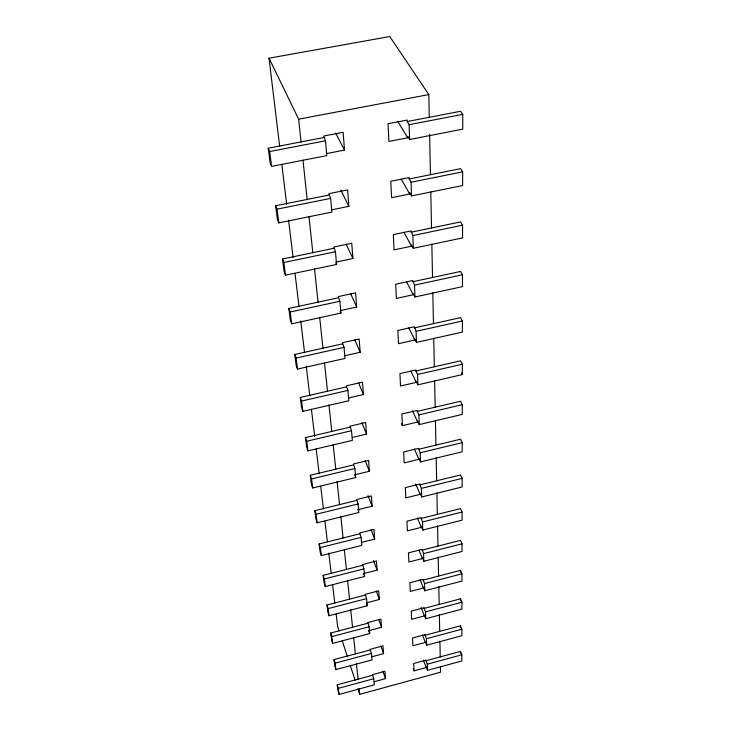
<?xml version="1.0" encoding="UTF-8"?>
<svg xmlns="http://www.w3.org/2000/svg" width="731" height="731" viewBox="0 0 731 731"><rect width="100%" height="100%" fill="white"/><g stroke="black" fill="none" stroke-linecap="round" stroke-linejoin="round"><path stroke-width="1.1" d="M460.457 653.487L460.457 651.412L425.99 660.76L427.297 664.177L427.507 670.345L461.837 660.988L461.846 654.793L460.457 651.412M460.466 627.984L460.466 625.809L425.095 635.266L426.438 638.702L426.657 645.199L461.882 635.723L461.891 629.199L460.466 625.809M460.466 600.8L460.466 598.835L424.163 608.402L425.533 611.865L425.771 618.709L461.928 609.124L461.937 602.253L460.466 598.835M460.475 572.474L460.475 570.399L423.176 580.076L424.583 583.548L424.83 590.767L461.974 581.081L461.983 573.826L460.475 570.399M422.125 550.141L460.484 540.364L462.038 543.8L462.019 551.466L423.834 561.262L422.39 557.78L422.417 558.539L408.885 562.002L408.446 552.846L422.098 549.374L423.578 553.623L423.834 561.262M421.019 518.471L460.493 508.593L462.083 512.038L462.074 520.152L422.783 530.057L421.303 526.558L421.33 527.362L407.405 530.87L406.948 521.176L420.992 517.658L422.509 521.971L422.783 530.057M419.85 484.909L460.503 474.94L462.147 478.385L462.129 486.983L421.668 496.989L420.151 493.489L420.179 494.339L405.833 497.875L405.349 487.595L419.822 484.05L421.376 488.409L421.668 496.989M418.607 449.282L460.512 439.221L462.202 442.666L462.184 451.804L420.489 461.891L418.927 458.392L418.954 459.296L404.17 462.869L403.658 451.95L418.58 448.368L420.179 452.781L420.489 461.891M402.406 425.652L401.849 414.02L417.255 410.411L417.291 411.389L460.521 401.255L462.266 404.682L462.248 414.404L419.228 424.574L417.629 421.093L417.657 422.052L402.406 425.652L401.483 423.578M462.321 374.574L462.33 364.212L460.53 360.803L415.875 371.01L415.838 369.968L399.93 373.605L400.524 386.005L416.277 382.377L416.241 381.354L417.894 384.826L462.321 374.574L461.425 372.865M414.376 327.89L460.539 317.629L462.403 321L462.385 332.075L416.46 342.382L414.76 338.946L414.797 340.043L398.505 343.689L397.874 330.43L414.34 326.775L416.094 331.326L416.46 342.382M412.768 281.737L460.557 271.439L462.485 274.774L462.467 286.634L414.934 296.978L413.179 293.579L413.216 294.748L396.357 298.422L395.681 284.213L412.723 280.549L414.541 285.127L414.934 296.978M411.041 232.23L460.567 221.913L462.568 225.185L462.549 237.913L413.298 248.284L411.48 244.94L411.526 246.201L394.046 249.874L393.324 234.624L410.996 230.941L412.869 235.556L413.298 248.284M409.177 178.976L460.585 168.678L462.659 171.858L462.632 185.564L411.535 195.935L409.662 192.664L409.707 194.017L391.569 197.69L390.783 181.27L409.132 177.596L409.177 178.976L411.069 182.229L411.535 195.935M407.176 121.538L460.594 111.286L462.75 114.365L462.723 129.159L409.634 139.493L407.688 136.322L407.743 137.784L388.892 141.448L388.051 123.703L407.121 120.048L407.176 121.538L409.132 124.69L409.634 139.493M372.591 675.243L337.219 684.837L338.005 690.932L339.102 694.45L374.318 684.846L373.769 678.724L372.536 674.622L384.935 671.259L385.511 678.633L374.226 681.703M357.934 688.958L359.679 694.331L440.537 672.218L440.418 666.517M339.102 694.45L338.316 688.355L373.769 678.724M427.297 664.177L461.846 654.793M413.271 668.746L414.057 670.857L426.228 667.549L426.2 666.937L427.507 670.345M370.297 649.923L371.503 653.423L372.079 659.874L335.922 669.596L334.807 666.051L333.985 659.627L370.297 649.923L370.233 649.274L382.971 645.866L383.565 653.624L371.988 656.73M335.922 669.596L335.1 663.181L371.503 653.423M426.438 638.702L461.891 629.199M426.657 645.199L425.323 641.763L425.351 642.412L412.869 645.756L412.494 637.971L425.076 634.609L425.095 635.266M369.109 626.759L369.722 633.558L332.568 643.408L331.71 636.637L369.109 626.759L367.812 622.547L380.888 619.102L381.527 627.28L368.552 630.716M425.533 611.865L461.937 602.253M425.771 618.709L424.4 615.255L424.419 615.931L411.608 619.321L411.224 611.116L424.135 607.717L424.163 608.402M332.568 643.408L330.567 633.064L367.876 623.232M367.063 602.7L379.371 599.493L378.704 590.867L365.253 594.349L366.578 598.616L367.227 605.798L329.041 615.758L327.881 612.176L326.967 605.021L365.317 595.071M424.83 590.767L423.423 587.304L423.45 588.016L410.283 591.443L409.872 582.781L423.148 579.345L423.176 580.076M329.041 615.758L328.118 608.612L366.578 598.616M424.583 583.548L461.983 573.826M362.622 565.31L323.157 575.37L324.125 582.936L325.304 586.545L364.595 576.467L363.91 568.864L362.549 564.542L376.383 561.015L377.095 570.143L363.38 573.661M325.304 586.545L324.336 578.979L363.91 568.864M423.578 553.623L462.038 543.8M361.653 542.375L374.683 539.094L373.934 529.427L359.689 532.99L361.087 537.376L361.808 545.417L321.348 555.615L320.151 551.996L319.118 543.974L359.762 533.804M321.348 555.615L320.324 547.592L361.087 537.376M422.509 521.971L462.083 512.038M358.089 503.97L358.848 512.513L317.153 522.811L316.066 514.304L358.089 503.97L356.655 499.538L371.339 495.938L372.134 506.19L357.587 509.781M421.376 488.409L462.147 478.385M317.153 522.811L315.929 519.184L314.842 510.677L356.737 500.397M354.9 468.489L355.714 477.562L312.694 487.97L311.543 478.924L354.9 468.489L353.438 463.993L368.579 460.366L369.42 471.267L354.425 474.885M420.179 452.781L462.202 442.666M312.694 487.97L311.452 484.342L310.291 475.287L353.521 464.907M352.168 437.513L366.542 434.113L365.646 422.509L350.012 426.173L351.51 430.714L352.379 440.382L307.961 450.89L306.691 447.262L305.448 437.622L350.094 427.151M305.448 437.622L306.728 441.241L351.51 430.714M417.291 411.389L418.909 414.879L462.266 404.682M348.541 397.975L363.471 394.539L362.512 382.149L346.348 385.84L347.892 390.436L348.824 400.752L302.899 411.343L301.601 407.734L300.286 397.436L346.448 386.882M300.286 397.436L301.583 401.045L347.892 390.436M415.875 371.01L417.547 374.473L462.33 364.212M344.749 355.732L360.191 352.269L359.168 339.029L342.446 342.738L344.027 347.38L345.023 358.418L297.499 369.082L296.174 365.491L294.757 354.471L342.547 343.853M294.757 354.471L296.092 358.062L344.027 347.38M416.094 331.326L462.403 321M338.371 297.773L288.846 308.445L290.362 320.26L291.706 323.815L340.948 313.087L339.888 301.254L338.261 296.576L355.586 292.848L356.682 307.038L340.619 310.538M288.846 308.445L290.198 311.991L339.888 301.254M414.541 285.127L462.485 274.774M336.26 262.027L352.927 258.527L351.739 243.277L333.765 247.014L335.447 251.72L336.58 264.448L285.492 275.203L284.121 271.704L282.486 258.993L333.884 248.293M282.486 258.993L283.866 262.493L335.447 251.72M412.869 235.556L462.568 225.185M331.499 209.861L348.879 206.343L347.6 189.914L328.923 193.651L330.659 198.384L331.883 212.1L278.803 222.873L277.405 219.437L275.642 205.74L329.051 195.04M275.642 205.74L277.049 209.157L330.659 198.384M411.069 182.229L462.659 171.858M326.382 153.601L344.511 150.074L343.131 132.32L323.705 136.048L325.487 140.8L326.812 155.621L271.576 166.376L270.15 163.022L268.25 148.219L323.842 137.547M268.25 148.219L269.684 151.536L325.487 140.8M409.132 124.69L462.75 114.365M428.814 94.591L389.787 36.55L269.026 58.188L298.641 119.153L428.814 94.591L429.271 117.298M397.801 121.492L407.743 137.784M401.209 179.177L409.707 194.017M403.969 232.248L411.526 246.201M335.62 133.097L344.511 150.074M406.518 281.782L413.216 294.748M340.865 190.151L348.879 206.343M408.793 327.899L414.797 340.043M410.923 371.138L416.277 382.377M346.211 244.273L352.927 258.527M412.448 410.731L417.657 422.052M350.606 293.579L356.682 307.038M335.812 262.721L336.58 264.448M414.349 448.962L418.954 459.296M354.809 339.888L360.191 352.269M415.692 483.986L420.179 494.339M340.198 311.342L340.948 313.087M417.392 518.041L421.33 527.362M358.656 383.081L363.471 394.539M418.945 550.114L422.417 558.539M361.836 422.591L366.542 434.113M420.06 579.619L423.45 588.016M365.244 460.749L369.42 471.267M421.111 607.562L424.419 615.931M422.463 634.992L425.351 642.412M368.04 495.664L372.134 506.19M355.028 475.771L355.714 477.562M423.404 660.166L426.228 667.549M371.083 529.619L374.683 539.094M373.514 560.522L377.095 570.143M376.255 590.968L379.371 599.493M363.627 573.798L364.595 576.467M378.859 619.851L381.527 627.28M366.596 604.025L367.227 605.798M380.906 646.094L383.565 653.624M382.898 671.149L385.511 678.633M368.799 630.917L369.722 633.558M310.291 475.287L311.543 478.924M314.842 510.677L316.066 514.304M319.118 543.974L320.324 547.592M323.157 575.37L324.336 578.979M339.056 630.963L337.658 626.668L336.159 614.214M342.199 640.63L347.444 656.74M350.24 665.329L355.138 680.369M326.967 605.021L328.118 608.612M330.567 633.064L331.71 636.637M333.985 659.627L335.1 663.181M337.219 684.837L338.316 688.355M269.684 151.536L271.576 166.376M277.049 209.157L278.803 222.873M283.866 262.493L285.492 275.203M290.198 311.991L291.706 323.815M296.092 358.062L297.499 369.082M301.583 401.045L302.899 411.343M306.728 441.241L307.961 450.89M269.026 58.188L279.69 146.52M281.874 164.639L286.662 204.278M288.571 220.132L293.085 257.495M295.004 273.348L298.97 306.188M300.743 320.909L304.571 352.625M306.216 366.213L309.77 395.654M311.406 409.241L314.686 436.425M316.194 448.88L319.2 473.789M320.708 486.252L323.44 508.895M324.948 521.349L327.406 541.735M328.776 553.056L331.234 573.442M332.605 584.773L334.789 602.883M298.641 119.153L301.053 141.915M302.981 160.089L307.157 199.426M308.975 216.513L312.813 252.679M314.513 268.734L318.058 302.15M319.666 317.281L322.947 348.212M324.473 362.539L327.515 391.213M328.959 404.846L331.783 431.445M333.162 444.466L335.785 469.165M337.092 481.528L339.55 504.609M340.81 516.525L343.086 537.979M344.292 549.356L346.421 569.44M347.581 580.341L349.582 599.155M350.688 609.636L352.561 627.271M353.63 637.368L355.385 653.907M356.426 663.675L358.071 679.181M359.076 688.684L359.679 694.331M414.057 670.857L413.709 663.465L425.963 660.139L425.99 660.76M417.547 374.473L417.894 384.826M418.909 414.879L419.228 424.574M429.618 134.312L430.44 174.718M430.787 191.796L431.518 227.962M431.847 244.026L432.524 277.488M432.834 292.647L433.465 323.65M433.748 338.024L434.333 366.798M434.616 380.485L435.155 407.204M435.42 420.298L435.923 445.124M436.179 457.569L436.645 480.788M436.891 492.785L437.33 514.396M437.567 525.863L437.979 546.103M438.198 557.104L438.582 576.074M438.801 586.655L439.157 604.455M439.368 614.652L439.706 631.356M439.907 641.224L440.226 656.904"/></g></svg>
